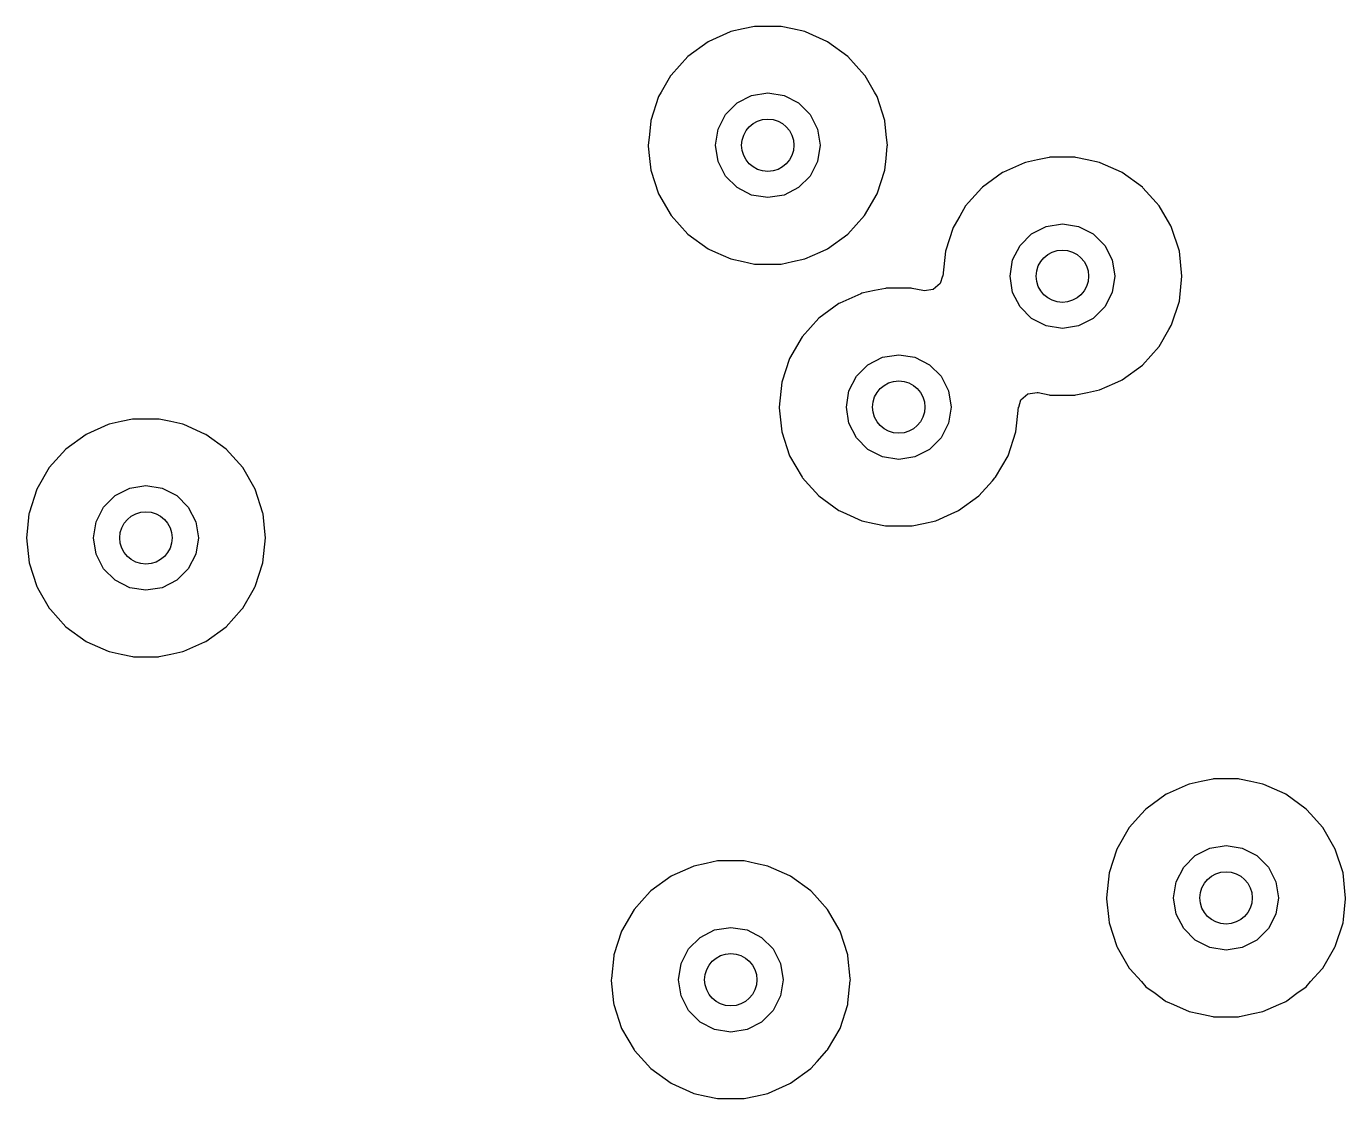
# Model space of a CAD drawing. Extents: x 1.86 to 8.44, y -4.92 to -0.87.
# Drawn here: x 7.1688 to 7.5655, y -3.4068 to -3.0843 of the extents above; entities that cross this region are included whole.
import ezdxf

# ---------------------------------------------------------------- set-up
doc = ezdxf.new("R2010")
doc.units = 0
doc.header["$MEASUREMENT"] = 0
doc.layers.add('BLACK', color=7, linetype='CONTINUOUS')

msp = doc.modelspace()

# ---------------------------------------------------------------- linework, layer by layer
at = {"layer": 'BLACK', "linetype": 'CONTINUOUS'}
for p, q in [((7.38038, -3.08598), (7.37399, -3.08883)), ((7.38062, -3.08587), (7.38038, -3.08598)), ((7.38038, -3.08598), (7.38038, -3.08598)), ((7.3843, -3.08509), (7.38062, -3.08587)), ((7.38772, -3.08437), (7.3843, -3.08509)), ((7.38797, -3.08431), (7.38772, -3.08437)), ((7.38772, -3.08437), (7.38772, -3.08437)), ((7.39549, -3.08431), (7.38797, -3.08431)), ((7.39575, -3.08437), (7.39549, -3.08431)), ((7.39917, -3.08509), (7.39575, -3.08437)), ((7.39575, -3.08437), (7.39575, -3.08437)), ((7.40285, -3.08587), (7.39917, -3.08509)), ((7.40308, -3.08598), (7.40285, -3.08587)), ((7.40948, -3.08883), (7.40308, -3.08598)), ((7.40308, -3.08598), (7.40308, -3.08598)), ((7.37375, -3.08893), (7.36767, -3.09335)), ((7.37399, -3.08883), (7.37375, -3.08893)), ((7.37399, -3.08883), (7.37399, -3.08883)), ((7.40971, -3.08893), (7.40948, -3.08883)), ((7.40948, -3.08883), (7.40948, -3.08883)), ((7.4158, -3.09335), (7.40971, -3.08893)), ((7.36767, -3.09335), (7.36264, -3.09894)), ((7.42083, -3.09894), (7.4158, -3.09335)), ((7.36251, -3.09916), (7.35969, -3.10405)), ((7.36264, -3.09894), (7.36251, -3.09916)), ((7.42096, -3.09916), (7.42083, -3.09894)), ((7.42378, -3.10405), (7.42096, -3.09916)), ((7.35888, -3.10545), (7.35655, -3.1126)), ((7.35969, -3.10405), (7.35888, -3.10545)), ((7.38248, -3.10734), (7.38687, -3.1051)), ((7.38687, -3.1051), (7.39173, -3.10433)), ((7.39173, -3.10433), (7.3966, -3.1051)), ((7.3966, -3.1051), (7.40099, -3.10734)), ((7.42459, -3.10545), (7.42378, -3.10405)), ((7.42691, -3.1126), (7.42459, -3.10545)), ((7.37899, -3.11082), (7.38248, -3.10734)), ((7.40099, -3.10734), (7.40447, -3.11082)), ((7.35653, -3.11286), (7.35602, -3.11771)), ((7.35655, -3.1126), (7.35653, -3.11286)), ((7.35653, -3.11286), (7.35653, -3.11286)), ((7.37676, -3.11521), (7.37899, -3.11082)), ((7.40447, -3.11082), (7.40671, -3.11521)), ((7.42694, -3.11286), (7.42691, -3.1126)), ((7.42745, -3.11771), (7.42694, -3.11286)), ((7.42694, -3.11286), (7.42694, -3.11286)), ((7.35602, -3.11771), (7.35577, -3.12008)), ((7.37598, -3.12008), (7.37676, -3.11521)), ((7.40671, -3.11521), (7.40748, -3.12008)), ((7.4277, -3.12008), (7.42745, -3.11771)), ((7.35577, -3.12008), (7.35579, -3.12034)), ((7.35579, -3.12034), (7.35618, -3.12403)), ((7.37676, -3.12495), (7.37598, -3.12008)), ((7.40748, -3.12008), (7.40671, -3.12495)), ((7.42728, -3.12403), (7.42767, -3.12034)), ((7.42767, -3.12034), (7.4277, -3.12008)), ((7.35618, -3.12403), (7.35655, -3.12756)), ((7.37899, -3.12934), (7.37676, -3.12495)), ((7.40671, -3.12495), (7.40447, -3.12934)), ((7.42691, -3.12756), (7.42728, -3.12403)), ((7.46896, -3.12535), (7.46257, -3.1282)), ((7.4692, -3.12524), (7.46896, -3.12535)), ((7.46896, -3.12535), (7.46896, -3.12535)), ((7.47288, -3.12446), (7.4692, -3.12524)), ((7.4763, -3.12374), (7.47288, -3.12446)), ((7.47656, -3.12368), (7.4763, -3.12374)), ((7.4763, -3.12374), (7.4763, -3.12374)), ((7.48407, -3.12368), (7.47656, -3.12368)), ((7.48433, -3.12374), (7.48407, -3.12368)), ((7.48775, -3.12446), (7.48433, -3.12374)), ((7.48433, -3.12374), (7.48433, -3.12374)), ((7.49143, -3.12524), (7.48775, -3.12446)), ((7.49167, -3.12535), (7.49143, -3.12524)), ((7.49806, -3.1282), (7.49167, -3.12535)), ((7.49167, -3.12535), (7.49167, -3.12535)), ((7.35655, -3.12756), (7.35888, -3.13471)), ((7.38248, -3.13282), (7.37899, -3.12934)), ((7.40447, -3.12934), (7.40099, -3.13282)), ((7.42459, -3.13471), (7.42691, -3.12756)), ((7.46233, -3.1283), (7.45625, -3.13272)), ((7.46257, -3.1282), (7.46233, -3.1283)), ((7.46257, -3.1282), (7.46257, -3.1282)), ((7.4983, -3.1283), (7.49806, -3.1282)), ((7.49806, -3.1282), (7.49806, -3.1282)), ((7.50438, -3.13272), (7.4983, -3.1283)), ((7.38687, -3.13506), (7.38248, -3.13282)), ((7.40099, -3.13282), (7.3966, -3.13506)), ((7.45608, -3.13292), (7.4521, -3.13733)), ((7.45625, -3.13272), (7.45608, -3.13292)), ((7.45608, -3.13292), (7.45608, -3.13292)), ((7.50455, -3.13292), (7.50438, -3.13272)), ((7.50852, -3.13733), (7.50455, -3.13292)), ((7.50455, -3.13292), (7.50455, -3.13292)), ((7.35888, -3.13471), (7.36264, -3.14122)), ((7.39173, -3.13583), (7.38687, -3.13506)), ((7.3966, -3.13506), (7.39173, -3.13583)), ((7.42083, -3.14122), (7.42459, -3.13471)), ((7.4521, -3.13733), (7.45122, -3.13831)), ((7.50941, -3.13831), (7.50852, -3.13733)), ((7.36264, -3.14122), (7.36767, -3.14681)), ((7.4158, -3.14681), (7.42083, -3.14122)), ((7.44944, -3.14138), (7.44774, -3.14433)), ((7.45122, -3.13831), (7.44944, -3.14138)), ((7.51119, -3.14138), (7.50941, -3.13831)), ((7.51289, -3.14433), (7.51119, -3.14138)), ((7.44746, -3.14482), (7.44514, -3.15197)), ((7.44774, -3.14433), (7.44746, -3.14482)), ((7.47106, -3.14671), (7.47545, -3.14447)), ((7.47545, -3.14447), (7.48031, -3.1437)), ((7.48031, -3.1437), (7.48518, -3.14447)), ((7.48518, -3.14447), (7.48957, -3.14671)), ((7.51317, -3.14482), (7.51289, -3.14433)), ((7.51549, -3.15197), (7.51317, -3.14482)), ((7.36767, -3.14681), (7.37375, -3.15123)), ((7.40971, -3.15123), (7.4158, -3.14681)), ((7.46757, -3.15019), (7.47106, -3.14671)), ((7.48957, -3.14671), (7.49306, -3.15019)), ((7.37375, -3.15123), (7.37399, -3.15133)), ((7.37399, -3.15133), (7.37399, -3.15133)), ((7.37399, -3.15133), (7.37601, -3.15223)), ((7.37601, -3.15223), (7.38062, -3.15428)), ((7.40285, -3.15428), (7.40746, -3.15223)), ((7.40746, -3.15223), (7.40948, -3.15133)), ((7.40948, -3.15133), (7.40971, -3.15123)), ((7.40948, -3.15133), (7.40948, -3.15133)), ((7.44514, -3.15197), (7.44435, -3.15945)), ((7.46534, -3.15458), (7.46757, -3.15019)), ((7.49306, -3.15019), (7.49529, -3.15458)), ((7.51628, -3.15945), (7.51549, -3.15197)), ((7.38062, -3.15428), (7.3843, -3.15506)), ((7.3843, -3.15506), (7.38772, -3.15579)), ((7.38772, -3.15579), (7.38772, -3.15579)), ((7.38772, -3.15579), (7.38797, -3.15585)), ((7.38797, -3.15585), (7.39549, -3.15585)), ((7.39549, -3.15585), (7.39575, -3.15579)), ((7.39575, -3.15579), (7.39917, -3.15506)), ((7.39575, -3.15579), (7.39575, -3.15579)), ((7.39917, -3.15506), (7.40285, -3.15428)), ((7.46457, -3.15945), (7.46534, -3.15458)), ((7.49529, -3.15458), (7.49606, -3.15945)), ((7.44359, -3.16163), (7.44148, -3.16346)), ((7.44423, -3.15944), (7.44359, -3.16163)), ((7.44435, -3.15945), (7.44423, -3.15944)), ((7.46534, -3.16432), (7.46457, -3.15945)), ((7.49606, -3.15945), (7.49529, -3.16432)), ((7.51549, -3.16693), (7.51628, -3.15945)), ((7.41975, -3.16472), (7.41336, -3.16757)), ((7.41999, -3.16461), (7.41975, -3.16472)), ((7.41975, -3.16472), (7.41975, -3.16472)), ((7.42382, -3.1638), (7.41999, -3.16461)), ((7.42709, -3.16311), (7.42382, -3.1638)), ((7.42734, -3.16305), (7.42709, -3.16311)), ((7.42709, -3.16311), (7.42709, -3.16311)), ((7.43486, -3.16305), (7.42734, -3.16305)), ((7.43512, -3.16311), (7.43486, -3.16305)), ((7.43839, -3.1638), (7.43512, -3.16311)), ((7.43512, -3.16311), (7.43512, -3.16311)), ((7.43871, -3.16386), (7.43839, -3.1638)), ((7.44148, -3.16346), (7.43871, -3.16386)), ((7.46757, -3.16871), (7.46534, -3.16432)), ((7.49529, -3.16432), (7.49306, -3.16871)), ((7.41312, -3.16767), (7.40704, -3.17209)), ((7.41336, -3.16757), (7.41312, -3.16767)), ((7.41336, -3.16757), (7.41336, -3.16757)), ((7.47106, -3.17219), (7.46757, -3.16871)), ((7.49306, -3.16871), (7.48957, -3.17219)), ((7.51317, -3.17408), (7.51549, -3.16693)), ((7.40704, -3.17209), (7.40201, -3.17768)), ((7.47545, -3.17443), (7.47106, -3.17219)), ((7.48957, -3.17219), (7.48518, -3.17443)), ((7.40201, -3.17768), (7.39825, -3.18419)), ((7.48031, -3.1752), (7.47545, -3.17443)), ((7.48518, -3.17443), (7.48031, -3.1752)), ((7.50941, -3.18059), (7.51233, -3.17553)), ((7.51233, -3.17553), (7.51304, -3.1743)), ((7.51304, -3.1743), (7.51317, -3.17408)), ((7.51304, -3.1743), (7.51304, -3.1743)), ((7.50438, -3.18618), (7.50941, -3.18059)), ((7.39825, -3.18419), (7.39592, -3.19134)), ((7.42185, -3.18608), (7.42624, -3.18384)), ((7.42624, -3.18384), (7.4311, -3.18307)), ((7.4311, -3.18307), (7.43597, -3.18384)), ((7.43597, -3.18384), (7.44036, -3.18608)), ((7.41613, -3.19395), (7.41836, -3.18956)), ((7.41836, -3.18956), (7.42185, -3.18608)), ((7.44036, -3.18608), (7.44384, -3.18956)), ((7.44384, -3.18956), (7.44608, -3.19395)), ((7.4983, -3.1906), (7.50438, -3.18618)), ((7.39592, -3.19134), (7.39514, -3.19882)), ((7.48787, -3.19441), (7.49143, -3.19365)), ((7.49143, -3.19365), (7.49604, -3.1916)), ((7.49604, -3.1916), (7.49806, -3.1907)), ((7.49806, -3.1907), (7.4983, -3.1906)), ((7.49806, -3.1907), (7.49806, -3.1907)), ((7.41535, -3.19882), (7.41613, -3.19395)), ((7.44608, -3.19395), (7.44685, -3.19882)), ((7.46718, -3.19883), (7.46783, -3.19664)), ((7.46783, -3.19664), (7.46994, -3.19481)), ((7.46994, -3.19481), (7.47271, -3.19441)), ((7.47271, -3.19441), (7.47303, -3.19447)), ((7.47303, -3.19447), (7.4763, -3.19516)), ((7.4763, -3.19516), (7.4763, -3.19516)), ((7.4763, -3.19516), (7.47656, -3.19522)), ((7.47656, -3.19522), (7.48407, -3.19522)), ((7.48407, -3.19522), (7.48433, -3.19516)), ((7.48433, -3.19516), (7.48787, -3.19441)), ((7.48433, -3.19516), (7.48433, -3.19516)), ((7.39514, -3.19882), (7.39516, -3.19908)), ((7.39516, -3.19908), (7.39564, -3.20358)), ((7.41613, -3.20369), (7.41535, -3.19882)), ((7.44685, -3.19882), (7.44608, -3.20369)), ((7.46657, -3.20358), (7.46707, -3.19882)), ((7.46707, -3.19882), (7.46718, -3.19883)), ((7.19337, -3.20409), (7.18698, -3.20694)), ((7.19361, -3.20398), (7.19337, -3.20409)), ((7.19337, -3.20409), (7.19337, -3.20409)), ((7.19729, -3.2032), (7.19361, -3.20398)), ((7.20071, -3.20248), (7.19729, -3.2032)), ((7.20097, -3.20242), (7.20071, -3.20248)), ((7.20071, -3.20248), (7.20071, -3.20248)), ((7.20848, -3.20242), (7.20097, -3.20242)), ((7.20874, -3.20248), (7.20848, -3.20242)), ((7.21216, -3.2032), (7.20874, -3.20248)), ((7.20874, -3.20248), (7.20874, -3.20248)), ((7.21584, -3.20398), (7.21216, -3.2032)), ((7.21608, -3.20409), (7.21584, -3.20398)), ((7.22247, -3.20694), (7.21608, -3.20409)), ((7.21608, -3.20409), (7.21608, -3.20409)), ((7.39564, -3.20358), (7.39592, -3.2063)), ((7.41836, -3.20808), (7.41613, -3.20369)), ((7.44608, -3.20369), (7.44384, -3.20808)), ((7.46628, -3.2063), (7.46657, -3.20358)), ((7.18674, -3.20704), (7.18066, -3.21146)), ((7.18698, -3.20694), (7.18674, -3.20704)), ((7.18698, -3.20694), (7.18698, -3.20694)), ((7.22271, -3.20704), (7.22247, -3.20694)), ((7.22247, -3.20694), (7.22247, -3.20694)), ((7.22879, -3.21146), (7.22271, -3.20704)), ((7.39592, -3.2063), (7.39825, -3.21345)), ((7.42185, -3.21156), (7.41836, -3.20808)), ((7.44384, -3.20808), (7.44036, -3.21156)), ((7.46396, -3.21345), (7.46628, -3.2063)), ((7.18066, -3.21146), (7.17563, -3.21705)), ((7.23382, -3.21705), (7.22879, -3.21146)), ((7.39825, -3.21345), (7.40201, -3.21996)), ((7.42624, -3.2138), (7.42185, -3.21156)), ((7.44036, -3.21156), (7.43597, -3.2138)), ((7.4602, -3.21996), (7.46396, -3.21345)), ((7.17563, -3.21705), (7.17187, -3.22356)), ((7.23758, -3.22356), (7.23382, -3.21705)), ((7.4311, -3.21457), (7.42624, -3.2138)), ((7.43597, -3.2138), (7.4311, -3.21457)), ((7.40201, -3.21996), (7.40218, -3.22015)), ((7.40218, -3.22015), (7.40218, -3.22015)), ((7.40218, -3.22015), (7.40293, -3.22099)), ((7.40293, -3.22099), (7.40704, -3.22555)), ((7.45517, -3.22555), (7.45927, -3.22099)), ((7.45927, -3.22099), (7.46002, -3.22015)), ((7.46002, -3.22015), (7.4602, -3.21996)), ((7.46002, -3.22015), (7.46002, -3.22015)), ((7.17187, -3.22356), (7.16955, -3.23071)), ((7.19547, -3.22545), (7.19986, -3.22321)), ((7.19986, -3.22321), (7.20472, -3.22244)), ((7.20472, -3.22244), (7.20959, -3.22321)), ((7.20959, -3.22321), (7.21398, -3.22545)), ((7.2399, -3.23071), (7.23758, -3.22356)), ((7.18975, -3.23332), (7.19198, -3.22893)), ((7.19198, -3.22893), (7.19547, -3.22545)), ((7.21398, -3.22545), (7.21746, -3.22893)), ((7.21746, -3.22893), (7.2197, -3.23332)), ((7.40704, -3.22555), (7.41312, -3.22997)), ((7.44908, -3.22997), (7.45517, -3.22555)), ((7.16952, -3.23097), (7.16907, -3.23527)), ((7.16955, -3.23071), (7.16952, -3.23097)), ((7.16952, -3.23097), (7.16952, -3.23097)), ((7.18898, -3.23819), (7.18975, -3.23332)), ((7.2197, -3.23332), (7.22047, -3.23819)), ((7.23993, -3.23097), (7.2399, -3.23071)), ((7.24038, -3.23527), (7.23993, -3.23097)), ((7.23993, -3.23097), (7.23993, -3.23097)), ((7.41312, -3.22997), (7.41336, -3.23007)), ((7.41336, -3.23007), (7.41336, -3.23007)), ((7.41336, -3.23007), (7.41538, -3.23097)), ((7.41538, -3.23097), (7.41999, -3.23302)), ((7.41999, -3.23302), (7.42367, -3.2338)), ((7.43854, -3.2338), (7.44222, -3.23302)), ((7.44222, -3.23302), (7.44683, -3.23097)), ((7.44683, -3.23097), (7.44885, -3.23007)), ((7.44885, -3.23007), (7.44908, -3.22997)), ((7.44885, -3.23007), (7.44885, -3.23007)), ((7.16907, -3.23527), (7.16876, -3.23819)), ((7.24069, -3.23819), (7.24038, -3.23527)), ((7.42367, -3.2338), (7.42709, -3.23453)), ((7.42709, -3.23453), (7.42709, -3.23453)), ((7.42709, -3.23453), (7.42734, -3.23459)), ((7.42734, -3.23459), (7.43486, -3.23459)), ((7.43486, -3.23459), (7.43512, -3.23453)), ((7.43512, -3.23453), (7.43854, -3.2338)), ((7.43512, -3.23453), (7.43512, -3.23453)), ((7.16876, -3.23819), (7.16955, -3.24567)), ((7.18975, -3.24306), (7.18898, -3.23819)), ((7.22047, -3.23819), (7.2197, -3.24306)), ((7.2399, -3.24567), (7.24069, -3.23819)), ((7.19198, -3.24745), (7.18975, -3.24306)), ((7.2197, -3.24306), (7.21746, -3.24745)), ((7.16955, -3.24567), (7.17187, -3.25282)), ((7.19547, -3.25093), (7.19198, -3.24745)), ((7.21746, -3.24745), (7.21398, -3.25093)), ((7.23758, -3.25282), (7.2399, -3.24567)), ((7.17187, -3.25282), (7.172, -3.25304)), ((7.172, -3.25304), (7.172, -3.25304)), ((7.172, -3.25304), (7.17247, -3.25386)), ((7.19986, -3.25317), (7.19547, -3.25093)), ((7.20472, -3.25394), (7.19986, -3.25317)), ((7.20959, -3.25317), (7.20472, -3.25394)), ((7.21398, -3.25093), (7.20959, -3.25317)), ((7.23698, -3.25386), (7.23745, -3.25304)), ((7.23745, -3.25304), (7.23758, -3.25282)), ((7.23745, -3.25304), (7.23745, -3.25304)), ((7.17247, -3.25386), (7.17563, -3.25933)), ((7.23382, -3.25933), (7.23698, -3.25386)), ((7.17563, -3.25933), (7.1758, -3.25952)), ((7.1758, -3.25952), (7.1758, -3.25952)), ((7.1758, -3.25952), (7.17601, -3.25975)), ((7.17601, -3.25975), (7.18066, -3.26492)), ((7.22879, -3.26492), (7.23344, -3.25975)), ((7.23344, -3.25975), (7.23365, -3.25952)), ((7.23365, -3.25952), (7.23382, -3.25933)), ((7.23365, -3.25952), (7.23365, -3.25952)), ((7.18066, -3.26492), (7.18674, -3.26934)), ((7.22271, -3.26934), (7.22879, -3.26492)), ((7.18674, -3.26934), (7.18698, -3.26944)), ((7.18698, -3.26944), (7.18698, -3.26944)), ((7.18698, -3.26944), (7.19337, -3.27229)), ((7.19337, -3.27229), (7.19361, -3.27239)), ((7.19361, -3.27239), (7.19729, -3.27318)), ((7.21216, -3.27318), (7.21584, -3.27239)), ((7.21584, -3.27239), (7.21608, -3.27229)), ((7.21608, -3.27229), (7.22247, -3.26944)), ((7.22247, -3.26944), (7.22271, -3.26934)), ((7.22247, -3.26944), (7.22247, -3.26944)), ((7.19729, -3.27318), (7.20071, -3.2739)), ((7.20071, -3.2739), (7.20071, -3.2739)), ((7.20071, -3.2739), (7.20097, -3.27396)), ((7.20097, -3.27396), (7.20848, -3.27396)), ((7.20848, -3.27396), (7.20874, -3.2739)), ((7.20874, -3.2739), (7.21216, -3.27318)), ((7.20874, -3.2739), (7.20874, -3.2739)), ((7.51818, -3.31236), (7.51178, -3.3152)), ((7.51841, -3.31225), (7.51818, -3.31236)), ((7.51818, -3.31236), (7.51818, -3.31236)), ((7.52209, -3.31147), (7.51841, -3.31225)), ((7.52551, -3.31074), (7.52209, -3.31147)), ((7.52577, -3.31069), (7.52551, -3.31074)), ((7.52551, -3.31074), (7.52551, -3.31074)), ((7.53329, -3.31069), (7.52577, -3.31069)), ((7.53354, -3.31074), (7.53329, -3.31069)), ((7.53696, -3.31147), (7.53354, -3.31074)), ((7.53354, -3.31074), (7.53354, -3.31074)), ((7.54064, -3.31225), (7.53696, -3.31147)), ((7.54088, -3.31236), (7.54064, -3.31225)), ((7.54727, -3.3152), (7.54088, -3.31236)), ((7.54088, -3.31236), (7.54088, -3.31236)), ((7.51155, -3.31531), (7.50546, -3.31973)), ((7.51178, -3.3152), (7.51155, -3.31531)), ((7.51178, -3.3152), (7.51178, -3.3152)), ((7.54751, -3.31531), (7.54727, -3.3152)), ((7.54727, -3.3152), (7.54727, -3.3152)), ((7.55359, -3.31973), (7.54751, -3.31531)), ((7.50529, -3.31992), (7.50413, -3.32122)), ((7.50546, -3.31973), (7.50529, -3.31992)), ((7.50529, -3.31992), (7.50529, -3.31992)), ((7.55377, -3.31992), (7.55359, -3.31973)), ((7.55493, -3.32122), (7.55377, -3.31992)), ((7.55377, -3.31992), (7.55377, -3.31992)), ((7.50413, -3.32122), (7.50043, -3.32532)), ((7.55862, -3.32532), (7.55493, -3.32122)), ((7.50043, -3.32532), (7.49667, -3.33183)), ((7.56238, -3.33183), (7.55862, -3.32532)), ((7.49667, -3.33183), (7.49435, -3.33898)), ((7.52027, -3.33372), (7.52466, -3.33148)), ((7.52466, -3.33148), (7.52953, -3.33071)), ((7.52953, -3.33071), (7.53439, -3.33148)), ((7.53439, -3.33148), (7.53878, -3.33372)), ((7.56471, -3.33898), (7.56238, -3.33183)), ((7.37317, -3.3361), (7.36949, -3.33688)), ((7.37659, -3.33537), (7.37317, -3.3361)), ((7.37684, -3.33531), (7.37659, -3.33537)), ((7.37659, -3.33537), (7.37659, -3.33537)), ((7.38436, -3.33531), (7.37684, -3.33531)), ((7.38462, -3.33537), (7.38436, -3.33531)), ((7.38804, -3.3361), (7.38462, -3.33537)), ((7.38462, -3.33537), (7.38462, -3.33537)), ((7.39172, -3.33688), (7.38804, -3.3361)), ((7.51679, -3.3372), (7.52027, -3.33372)), ((7.53878, -3.33372), (7.54227, -3.3372)), ((7.36262, -3.33994), (7.35654, -3.34436)), ((7.36286, -3.33983), (7.36262, -3.33994)), ((7.36925, -3.33698), (7.36286, -3.33983)), ((7.36286, -3.33983), (7.36286, -3.33983)), ((7.36949, -3.33688), (7.36925, -3.33698)), ((7.36925, -3.33698), (7.36925, -3.33698)), ((7.39195, -3.33698), (7.39172, -3.33688)), ((7.39835, -3.33983), (7.39195, -3.33698)), ((7.39195, -3.33698), (7.39195, -3.33698)), ((7.39858, -3.33994), (7.39835, -3.33983)), ((7.39835, -3.33983), (7.39835, -3.33983)), ((7.40467, -3.34436), (7.39858, -3.33994)), ((7.49435, -3.33898), (7.49356, -3.34646)), ((7.51455, -3.34159), (7.51679, -3.3372)), ((7.54227, -3.3372), (7.5445, -3.34159)), ((7.5654, -3.34555), (7.56471, -3.33898)), ((7.35654, -3.34436), (7.35636, -3.34455)), ((7.40484, -3.34455), (7.40467, -3.34436)), ((7.51378, -3.34646), (7.51455, -3.34159)), ((7.5445, -3.34159), (7.54528, -3.34646)), ((7.35384, -3.34735), (7.35151, -3.34994)), ((7.35636, -3.34455), (7.35384, -3.34735)), ((7.35636, -3.34455), (7.35636, -3.34455)), ((7.40656, -3.34646), (7.40484, -3.34455)), ((7.40484, -3.34455), (7.40484, -3.34455)), ((7.40736, -3.34735), (7.40656, -3.34646)), ((7.4097, -3.34994), (7.40736, -3.34735)), ((7.49356, -3.34646), (7.49359, -3.34672)), ((7.49359, -3.34672), (7.49424, -3.35292)), ((7.51455, -3.35132), (7.51378, -3.34646)), ((7.54528, -3.34646), (7.5445, -3.35132)), ((7.56481, -3.35292), (7.56547, -3.34672)), ((7.56549, -3.34646), (7.5654, -3.34555)), ((7.56547, -3.34672), (7.56549, -3.34646)), ((7.35151, -3.34994), (7.34775, -3.35645)), ((7.41346, -3.35645), (7.4097, -3.34994)), ((7.51679, -3.35571), (7.51455, -3.35132)), ((7.5445, -3.35132), (7.54227, -3.35571)), ((7.37135, -3.35834), (7.37574, -3.35611)), ((7.37574, -3.35611), (7.3806, -3.35533)), ((7.3806, -3.35533), (7.38547, -3.35611)), ((7.38547, -3.35611), (7.38986, -3.35834)), ((7.49424, -3.35292), (7.49435, -3.35393)), ((7.49435, -3.35393), (7.49667, -3.36108)), ((7.52027, -3.3592), (7.51679, -3.35571)), ((7.54227, -3.35571), (7.53878, -3.3592)), ((7.56238, -3.36108), (7.56471, -3.35393)), ((7.56471, -3.35393), (7.56481, -3.35292)), ((7.34775, -3.35645), (7.34542, -3.36361)), ((7.36786, -3.36183), (7.37135, -3.35834)), ((7.38986, -3.35834), (7.39334, -3.36183)), ((7.41578, -3.36361), (7.41346, -3.35645)), ((7.52466, -3.36143), (7.52027, -3.3592)), ((7.53878, -3.3592), (7.53439, -3.36143)), ((7.3454, -3.36386), (7.34468, -3.37068)), ((7.34542, -3.36361), (7.3454, -3.36386)), ((7.3454, -3.36386), (7.3454, -3.36386)), ((7.36563, -3.36622), (7.36786, -3.36183)), ((7.39334, -3.36183), (7.39558, -3.36622)), ((7.41581, -3.36386), (7.41578, -3.36361)), ((7.41653, -3.37068), (7.41581, -3.36386)), ((7.41581, -3.36386), (7.41581, -3.36386)), ((7.49667, -3.36108), (7.4968, -3.36131)), ((7.4968, -3.36131), (7.4968, -3.36131)), ((7.4968, -3.36131), (7.49798, -3.36336)), ((7.49798, -3.36336), (7.50043, -3.3676)), ((7.52953, -3.3622), (7.52466, -3.36143)), ((7.53439, -3.36143), (7.52953, -3.3622)), ((7.55862, -3.3676), (7.56107, -3.36336)), ((7.56107, -3.36336), (7.56225, -3.36131)), ((7.56225, -3.36131), (7.56238, -3.36108)), ((7.56225, -3.36131), (7.56225, -3.36131)), ((7.36485, -3.37108), (7.36563, -3.36622)), ((7.39558, -3.36622), (7.39635, -3.37108)), ((7.50043, -3.3676), (7.50061, -3.36779)), ((7.50061, -3.36779), (7.50061, -3.36779)), ((7.50061, -3.36779), (7.50409, -3.37166)), ((7.55497, -3.37166), (7.55845, -3.36779)), ((7.55845, -3.36779), (7.55862, -3.3676)), ((7.55845, -3.36779), (7.55845, -3.36779)), ((7.34468, -3.37068), (7.34464, -3.37108)), ((7.34464, -3.37108), (7.34466, -3.37134)), ((7.34466, -3.37134), (7.34537, -3.37803)), ((7.36563, -3.37595), (7.36485, -3.37108)), ((7.39635, -3.37108), (7.39558, -3.37595)), ((7.41584, -3.37803), (7.41654, -3.37134)), ((7.41657, -3.37108), (7.41653, -3.37068)), ((7.41654, -3.37134), (7.41657, -3.37108)), ((7.50409, -3.37166), (7.50546, -3.37318)), ((7.55359, -3.37318), (7.55497, -3.37166)), ((7.36786, -3.38034), (7.36563, -3.37595)), ((7.39558, -3.37595), (7.39334, -3.38034)), ((7.50546, -3.37318), (7.5082, -3.37517)), ((7.5082, -3.37517), (7.51127, -3.3774)), ((7.54779, -3.3774), (7.55086, -3.37517)), ((7.55086, -3.37517), (7.55359, -3.37318)), ((7.34537, -3.37803), (7.34542, -3.37856)), ((7.34542, -3.37856), (7.34775, -3.38571)), ((7.41346, -3.38571), (7.41578, -3.37856)), ((7.41578, -3.37856), (7.41584, -3.37803)), ((7.51127, -3.3774), (7.51155, -3.3776)), ((7.51155, -3.3776), (7.51178, -3.37771)), ((7.51178, -3.37771), (7.51178, -3.37771)), ((7.51178, -3.37771), (7.51369, -3.37856)), ((7.51369, -3.37856), (7.51841, -3.38066)), ((7.54064, -3.38066), (7.54536, -3.37856)), ((7.54536, -3.37856), (7.54727, -3.37771)), ((7.54727, -3.37771), (7.54751, -3.3776)), ((7.54727, -3.37771), (7.54727, -3.37771)), ((7.54751, -3.3776), (7.54779, -3.3774)), ((7.37135, -3.38382), (7.36786, -3.38034)), ((7.37574, -3.38606), (7.37135, -3.38382)), ((7.38986, -3.38382), (7.38547, -3.38606)), ((7.39334, -3.38034), (7.38986, -3.38382)), ((7.51841, -3.38066), (7.52137, -3.38129)), ((7.52137, -3.38129), (7.52551, -3.38217)), ((7.52551, -3.38217), (7.52551, -3.38217)), ((7.52551, -3.38217), (7.52577, -3.38222)), ((7.52577, -3.38222), (7.53329, -3.38222)), ((7.53329, -3.38222), (7.53354, -3.38217)), ((7.53354, -3.38217), (7.53769, -3.38129)), ((7.53354, -3.38217), (7.53354, -3.38217)), ((7.53769, -3.38129), (7.54064, -3.38066)), ((7.34775, -3.38571), (7.35151, -3.39222)), ((7.3806, -3.38683), (7.37574, -3.38606)), ((7.38547, -3.38606), (7.3806, -3.38683)), ((7.4097, -3.39222), (7.41346, -3.38571)), ((7.35151, -3.39222), (7.35168, -3.39242)), ((7.35168, -3.39242), (7.35168, -3.39242)), ((7.35168, -3.39242), (7.35461, -3.39567)), ((7.35461, -3.39567), (7.35654, -3.39781)), ((7.40467, -3.39781), (7.40659, -3.39567)), ((7.40659, -3.39567), (7.40952, -3.39242)), ((7.40952, -3.39242), (7.4097, -3.39222)), ((7.40952, -3.39242), (7.40952, -3.39242)), ((7.35654, -3.39781), (7.36262, -3.40223)), ((7.39858, -3.40223), (7.40467, -3.39781)), ((7.36262, -3.40223), (7.36286, -3.40233)), ((7.36286, -3.40233), (7.36286, -3.40233)), ((7.36286, -3.40233), (7.36925, -3.40518)), ((7.39195, -3.40518), (7.39835, -3.40233)), ((7.39835, -3.40233), (7.39858, -3.40223)), ((7.39835, -3.40233), (7.39835, -3.40233)), ((7.36925, -3.40518), (7.36949, -3.40529)), ((7.36949, -3.40529), (7.37317, -3.40607)), ((7.37317, -3.40607), (7.37659, -3.4068)), ((7.37659, -3.4068), (7.37659, -3.4068)), ((7.37659, -3.4068), (7.37684, -3.40685)), ((7.37684, -3.40685), (7.38436, -3.40685)), ((7.38436, -3.40685), (7.38462, -3.4068)), ((7.38462, -3.4068), (7.38804, -3.40607)), ((7.38462, -3.4068), (7.38462, -3.4068)), ((7.38804, -3.40607), (7.39172, -3.40529)), ((7.39172, -3.40529), (7.39195, -3.40518))]:
    msp.add_line(p, q, dxfattribs=at)
at = {"layer": 'BLACK'}
for centre in [(7.39173, -3.12008), (7.48031, -3.15945), (7.4311, -3.19882), (7.20472, -3.23819), (7.52953, -3.34646), (7.3806, -3.37108)]:
    msp.add_circle(centre, 0.00787, dxfattribs=at)

doc.saveas('drawing.dxf')
